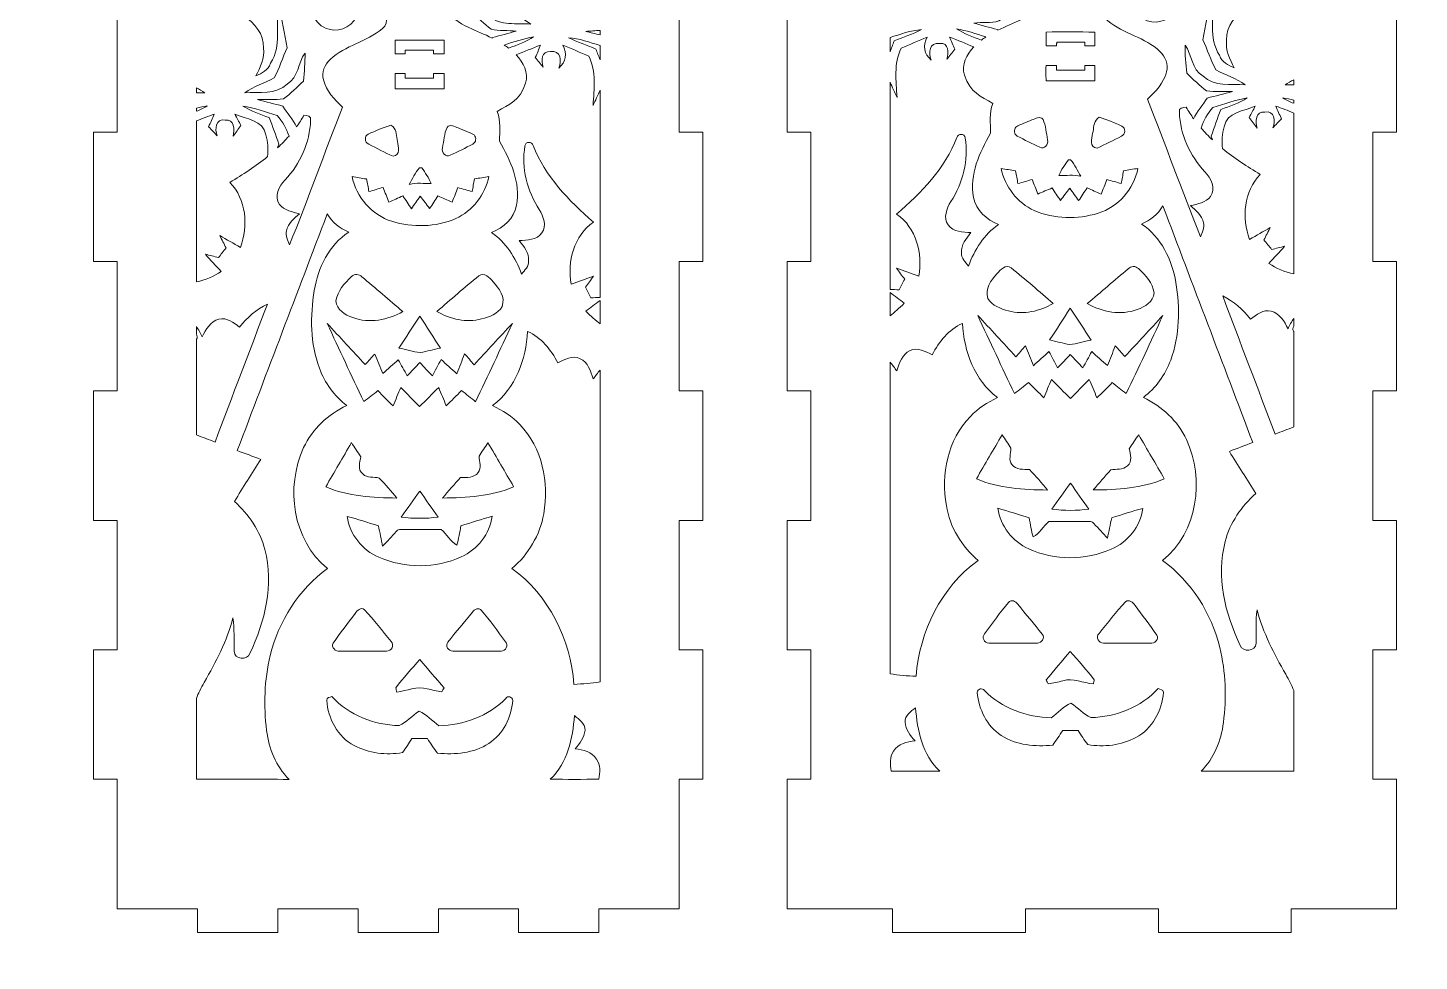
# Model space of a CAD drawing. Header units: centimetres. Extents: x 3.2 to 56.2, y -80.4 to -3.5.
# Drawn here: x 26.67 to 44.83, y -63.33 to -51.14 of the extents above; entities that cross this region are included whole.
import ezdxf

# ---------------------------------------------------------------- set-up
doc = ezdxf.new("R2010")
doc.units = ezdxf.units.CM
doc.header["$MEASUREMENT"] = 0

msp = doc.modelspace()

# ---------------------------------------------------------------- linework, layer by layer
at = {"color": 250, "lineweight": 18, "true_color": 0x231f20}
for points in [[(27.835, -50.81), (27.835, -52.501), (27.525, -52.501), (27.525, -54.192), (27.835, -54.192), (27.835, -55.883), (27.525, -55.883), (27.525, -57.574), (27.835, -57.574), (27.835, -59.264), (27.525, -59.264), (27.525, -60.955), (27.835, -60.955), (27.835, -62.646), (28.884, -62.646), (28.884, -62.956), (29.932, -62.956), (29.932, -62.646), (30.98, -62.646), (30.98, -62.956), (32.028, -62.956), (32.028, -62.646)], [(32.028, -62.646), (33.076, -62.646), (33.076, -62.956), (34.124, -62.956), (34.124, -62.646), (35.172, -62.646), (35.172, -60.955), (35.482, -60.955), (35.482, -59.264), (35.172, -59.264), (35.172, -57.574), (35.482, -57.574), (35.482, -55.883), (35.172, -55.883), (35.172, -54.192), (35.482, -54.192), (35.482, -52.501), (35.172, -52.501), (35.172, -50.81)], [(36.582, -50.81), (36.582, -52.501), (36.892, -52.501), (36.892, -54.192), (36.582, -54.192), (36.582, -55.883), (36.892, -55.883), (36.892, -57.574), (36.582, -57.574), (36.582, -59.264), (36.892, -59.264), (36.892, -60.955), (36.582, -60.955), (36.582, -62.646), (37.957, -62.646), (37.957, -62.956), (39.693, -62.956), (39.693, -62.646), (41.429, -62.646), (41.429, -62.956), (43.165, -62.956), (43.165, -62.646), (44.539, -62.646), (44.539, -60.955), (44.229, -60.955), (44.229, -59.264), (44.539, -59.264), (44.539, -57.574), (44.229, -57.574), (44.229, -55.883), (44.539, -55.883), (44.539, -54.192), (44.229, -54.192), (44.229, -52.501), (44.539, -52.501)], [(44.539, -52.501), (44.539, -50.81)]]:
    msp.add_lwpolyline(points, dxfattribs=at)
at = {"color": 240, "lineweight": 211, "true_color": 0xed1c24}
msp.add_open_spline([(5.311, -42.9), (5.311, -42.9), (54.087, -42.9), (54.087, -42.9), (55.253, -42.9), (56.207, -43.854), (56.207, -45.02), (56.207, -45.02), (56.207, -78.267), (56.207, -78.267), (56.207, -79.433), (55.253, -80.387), (54.087, -80.387), (54.087, -80.387), (5.311, -80.387), (5.311, -80.387), (4.145, -80.387), (3.191, -79.433), (3.191, -78.267), (3.191, -78.267), (3.191, -45.02), (3.191, -45.02), (3.191, -43.854), (4.145, -42.9), (5.311, -42.9)], degree=3, knots=[0, 0, 0, 0, 1, 1, 1, 2, 2, 2, 3, 3, 3, 4, 4, 4, 5, 5, 5, 6, 6, 6, 7, 7, 7, 8, 8, 8, 8], dxfattribs=at)
at = {"color": 250, "lineweight": 18, "true_color": 0x231f20}
for points, knots in [([(30.528, -51.818), (30.501, -51.721), (30.543, -51.618), (30.615, -51.552), (30.809, -51.368), (31.092, -51.323), (31.295, -51.152), (31.404, -51.076), (31.336, -50.888), (31.209, -50.883), (31.13, -50.887), (31.055, -50.915), (30.98, -50.939), (30.935, -51.097), (30.764, -51.207), (30.602, -51.158), (30.397, -51.116), (30.305, -50.84), (30.437, -50.68), (30.52, -50.557), (30.688, -50.538), (30.819, -50.584), (30.919, -50.312), (31.212, -50.163), (31.489, -50.157), (31.684, -50.148), (31.905, -50.209), (32.015, -50.382), (32.108, -50.524), (32.054, -50.704), (32.123, -50.854), (32.174, -50.99), (32.297, -51.079), (32.425, -51.136), (32.526, -51.182), (32.631, -51.224), (32.731, -51.273), (32.731, -51.273), (32.735, -51.266), (32.735, -51.266), (32.839, -51.238), (32.943, -51.211), (33.045, -51.182), (32.938, -51.169), (32.822, -51.187), (32.718, -51.155), (32.627, -51.088), (32.544, -51.01), (32.474, -50.921), (32.456, -50.802), (32.453, -50.682), (32.459, -50.562), (32.534, -50.703), (32.547, -50.887), (32.692, -50.979), (32.833, -51.128), (33.055, -51.069), (33.236, -51.092), (33.12, -51.003), (32.981, -50.954), (32.848, -50.896), (32.798, -50.757), (32.725, -50.626), (32.693, -50.482), (32.718, -50.303), (32.748, -50.123), (32.812, -49.953), (32.829, -50.141), (32.789, -50.332), (32.821, -50.518), (32.875, -50.661), (32.938, -50.818), (33.091, -50.88), (33.008, -50.706), (32.941, -50.494), (33.041, -50.312), (33.101, -50.171), (33.238, -50.091), (33.371, -50.032), (33.372, -49.968), (33.373, -49.905), (33.373, -49.842), (33.029, -49.516), (32.632, -49.229), (32.17, -49.102), (31.734, -48.976), (31.252, -49.002), (30.839, -49.193), (30.747, -49.273), (29.859, -50.483), (29.484, -50.985), (29.633, -51.075), (29.75, -51.221), (29.744, -51.404), (29.762, -51.535), (29.703, -51.655), (29.644, -51.768), (29.724, -51.732), (29.808, -51.693), (29.836, -51.602), (29.991, -51.379), (29.889, -51.1), (29.945, -50.851), (29.989, -51.033), (30.018, -51.216), (30.054, -51.4), (29.995, -51.529), (29.953, -51.667), (29.884, -51.793), (29.76, -51.863), (29.618, -51.901), (29.502, -51.99), (29.687, -51.974), (29.908, -52.018), (30.053, -51.874), (30.204, -51.788), (30.192, -51.596), (30.287, -51.469), (30.29, -51.592), (30.277, -51.714), (30.265, -51.836), (30.181, -51.915), (30.099, -51.998), (30.006, -52.069), (29.894, -52.082), (29.781, -52.074), (29.668, -52.077), (29.778, -52.108), (29.889, -52.134), (29.999, -52.162), (30.05, -52.253), (30.134, -52.336), (30.174, -52.433), (30.21, -52.384), (30.243, -52.334), (30.273, -52.281), (30.312, -52.287), (30.372, -52.289), (30.36, -52.347), (30.351, -52.636), (30.225, -52.916), (30.027, -53.126), (29.948, -53.207), (29.882, -53.341), (29.953, -53.447), (30.016, -53.527), (30.124, -53.545), (30.217, -53.567), (30.144, -53.627), (30.068, -53.695), (30.045, -53.79), (30.026, -53.855), (30.065, -53.915), (30.085, -53.974), (30.326, -53.379), (30.541, -52.774), (30.776, -52.176), (30.672, -52.075), (30.563, -51.964), (30.528, -51.818)], [0, 0, 0, 0, 1, 1, 1, 2, 2, 2, 3, 3, 3, 4, 4, 4, 5, 5, 5, 6, 6, 6, 7, 7, 7, 8, 8, 8, 9, 9, 9, 10, 10, 10, 11, 11, 11, 12, 12, 12, 13, 13, 13, 14, 14, 14, 15, 15, 15, 16, 16, 16, 17, 17, 17, 18, 18, 18, 19, 19, 19, 20, 20, 20, 21, 21, 21, 22, 22, 22, 23, 23, 23, 24, 24, 24, 25, 25, 25, 26, 26, 26, 27, 27, 27, 28, 28, 28, 29, 29, 29, 30, 30, 30, 31, 31, 31, 32, 32, 32, 33, 33, 33, 34, 34, 34, 35, 35, 35, 36, 36, 36, 37, 37, 37, 38, 38, 38, 39, 39, 39, 40, 40, 40, 41, 41, 41, 42, 42, 42, 43, 43, 43, 44, 44, 44, 45, 45, 45, 46, 46, 46, 47, 47, 47, 48, 48, 48, 49, 49, 49, 50, 50, 50, 51, 51, 51, 52, 52, 52, 53, 53, 53, 53]), ([(41.537, -51.713), (41.563, -51.617), (41.521, -51.514), (41.45, -51.448), (41.255, -51.263), (40.973, -51.218), (40.769, -51.047), (40.66, -50.971), (40.729, -50.783), (40.856, -50.778), (40.935, -50.783), (41.01, -50.81), (41.084, -50.835), (41.13, -50.992), (41.301, -51.102), (41.463, -51.054), (41.667, -51.011), (41.76, -50.735), (41.627, -50.575), (41.545, -50.452), (41.377, -50.434), (41.246, -50.479), (41.146, -50.208), (40.853, -50.058), (40.576, -50.052), (40.381, -50.043), (40.16, -50.104), (40.049, -50.278), (39.956, -50.419), (40.011, -50.6), (39.941, -50.749), (39.891, -50.885), (39.767, -50.974), (39.64, -51.032), (39.538, -51.078), (39.434, -51.119), (39.334, -51.169), (39.334, -51.169), (39.329, -51.161), (39.329, -51.161), (39.225, -51.134), (39.121, -51.107), (39.019, -51.077), (39.127, -51.064), (39.242, -51.082), (39.347, -51.05), (39.437, -50.984), (39.521, -50.905), (39.591, -50.816), (39.608, -50.698), (39.611, -50.577), (39.606, -50.458), (39.53, -50.598), (39.518, -50.782), (39.373, -50.874), (39.232, -51.023), (39.009, -50.964), (38.829, -50.987), (38.944, -50.898), (39.084, -50.85), (39.217, -50.791), (39.266, -50.653), (39.34, -50.521), (39.372, -50.377), (39.346, -50.199), (39.316, -50.018), (39.253, -49.849), (39.235, -50.036), (39.275, -50.227), (39.243, -50.413), (39.189, -50.556), (39.127, -50.714), (38.974, -50.775), (39.056, -50.601), (39.123, -50.39), (39.023, -50.207), (38.963, -50.067), (38.827, -49.986), (38.694, -49.927), (38.692, -49.864), (38.692, -49.8), (38.692, -49.737), (39.035, -49.411), (39.432, -49.125), (39.895, -48.997), (40.331, -48.871), (40.812, -48.897), (41.226, -49.088), (41.318, -49.168), (42.206, -50.379), (42.58, -50.88), (42.432, -50.97), (42.314, -51.116), (42.32, -51.299), (42.302, -51.43), (42.362, -51.551), (42.421, -51.663), (42.341, -51.628), (42.256, -51.588), (42.229, -51.498), (42.073, -51.274), (42.175, -50.995), (42.119, -50.746), (42.076, -50.928), (42.047, -51.112), (42.01, -51.295), (42.07, -51.424), (42.112, -51.563), (42.18, -51.688), (42.305, -51.758), (42.447, -51.796), (42.562, -51.885), (42.377, -51.87), (42.156, -51.914), (42.012, -51.769), (41.86, -51.683), (41.872, -51.491), (41.778, -51.364), (41.775, -51.487), (41.788, -51.609), (41.799, -51.731), (41.884, -51.81), (41.965, -51.894), (42.059, -51.964), (42.17, -51.978), (42.284, -51.969), (42.397, -51.972), (42.287, -52.003), (42.175, -52.029), (42.066, -52.057), (42.014, -52.148), (41.931, -52.231), (41.89, -52.328), (41.855, -52.279), (41.822, -52.229), (41.792, -52.176), (41.752, -52.182), (41.692, -52.184), (41.704, -52.242), (41.713, -52.532), (41.84, -52.812), (42.038, -53.021), (42.117, -53.103), (42.182, -53.236), (42.112, -53.342), (42.049, -53.422), (41.941, -53.44), (41.848, -53.462), (41.92, -53.522), (41.997, -53.59), (42.02, -53.686), (42.038, -53.75), (42, -53.811), (41.98, -53.869), (41.739, -53.275), (41.524, -52.669), (41.288, -52.071), (41.392, -51.97), (41.501, -51.859), (41.537, -51.713)], [0, 0, 0, 0, 1, 1, 1, 2, 2, 2, 3, 3, 3, 4, 4, 4, 5, 5, 5, 6, 6, 6, 7, 7, 7, 8, 8, 8, 9, 9, 9, 10, 10, 10, 11, 11, 11, 12, 12, 12, 13, 13, 13, 14, 14, 14, 15, 15, 15, 16, 16, 16, 17, 17, 17, 18, 18, 18, 19, 19, 19, 20, 20, 20, 21, 21, 21, 22, 22, 22, 23, 23, 23, 24, 24, 24, 25, 25, 25, 26, 26, 26, 27, 27, 27, 28, 28, 28, 29, 29, 29, 30, 30, 30, 31, 31, 31, 32, 32, 32, 33, 33, 33, 34, 34, 34, 35, 35, 35, 36, 36, 36, 37, 37, 37, 38, 38, 38, 39, 39, 39, 40, 40, 40, 41, 41, 41, 42, 42, 42, 43, 43, 43, 44, 44, 44, 45, 45, 45, 46, 46, 46, 47, 47, 47, 48, 48, 48, 49, 49, 49, 50, 50, 50, 51, 51, 51, 52, 52, 52, 53, 53, 53, 53]), ([(33.952, -51.187), (34.014, -51.202), (34.077, -51.217), (34.139, -51.231), (34.139, -51.231), (34.139, -51.174), (34.139, -51.174), (34.077, -51.177), (34.014, -51.181), (33.952, -51.187)], [0, 0, 0, 0, 1, 1, 1, 2, 2, 2, 3, 3, 3, 3]), ([(38.338, -51.163), (38.221, -51.22), (38.099, -51.265), (37.979, -51.311), (37.961, -51.359), (37.943, -51.406), (37.926, -51.454), (37.926, -51.454), (37.926, -51.266), (37.926, -51.266), (38.06, -51.223), (38.195, -51.173), (38.338, -51.163)], [0, 0, 0, 0, 1, 1, 1, 2, 2, 2, 3, 3, 3, 4, 4, 4, 4]), ([(39.176, -51.259), (39.157, -51.272), (39.138, -51.286), (39.12, -51.3), (39.007, -51.259), (38.893, -51.219), (38.793, -51.152), (38.922, -51.178), (39.052, -51.213), (39.176, -51.259)], [0, 0, 0, 0, 1, 1, 1, 2, 2, 2, 3, 3, 3, 3]), ([(39.963, -51.374), (39.962, -51.286), (39.962, -51.282), (39.962, -51.194), (40.175, -51.193), (40.388, -51.194), (40.601, -51.194), (40.601, -51.282), (40.601, -51.287), (40.6, -51.375), (40.555, -51.375), (40.512, -51.374), (40.468, -51.374), (40.468, -51.33), (40.469, -51.37), (40.469, -51.326), (40.347, -51.325), (40.224, -51.325), (40.102, -51.325), (40.101, -51.369), (40.1, -51.331), (40.1, -51.375), (40.054, -51.375), (40.008, -51.374), (39.963, -51.374)], [0, 0, 0, 0, 1, 1, 1, 2, 2, 2, 3, 3, 3, 4, 4, 4, 5, 5, 5, 6, 6, 6, 7, 7, 7, 8, 8, 8, 8]), ([(32.102, -51.479), (32.103, -51.391), (32.103, -51.387), (32.102, -51.299), (31.89, -51.298), (31.677, -51.299), (31.464, -51.299), (31.463, -51.387), (31.464, -51.392), (31.465, -51.48), (31.509, -51.48), (31.553, -51.479), (31.596, -51.479), (31.596, -51.435), (31.596, -51.474), (31.595, -51.431), (31.718, -51.43), (31.84, -51.429), (31.963, -51.43), (31.964, -51.474), (31.964, -51.436), (31.965, -51.48), (32.011, -51.48), (32.056, -51.479), (32.102, -51.479)], [0, 0, 0, 0, 1, 1, 1, 2, 2, 2, 3, 3, 3, 4, 4, 4, 5, 5, 5, 6, 6, 6, 7, 7, 7, 8, 8, 8, 8]), ([(33.05, -53.458), (33.017, -53.628), (32.877, -53.752), (32.722, -53.812), (32.909, -53.944), (33.038, -54.141), (33.113, -54.356), (33.156, -54.305), (33.211, -54.254), (33.207, -54.182), (33.215, -54.079), (33.143, -53.995), (33.083, -53.919), (33.188, -53.913), (33.313, -53.912), (33.381, -53.819), (33.446, -53.724), (33.4, -53.601), (33.346, -53.514), (33.188, -53.271), (33.108, -52.969), (33.159, -52.682), (33.162, -52.621), (33.255, -52.622), (33.265, -52.678), (33.423, -53.08), (33.732, -53.399), (34.053, -53.677), (33.795, -53.854), (33.71, -54.194), (33.763, -54.489), (33.86, -54.453), (33.957, -54.417), (34.054, -54.383), (34.02, -54.432), (33.983, -54.48), (33.947, -54.528), (33.972, -54.574), (33.996, -54.62), (34.02, -54.667), (34.06, -54.665), (34.099, -54.662), (34.139, -54.66), (34.139, -54.66), (34.139, -51.953), (34.139, -51.953), (34.111, -52.021), (34.079, -52.087), (34.048, -52.153), (34.061, -51.936), (34.092, -51.715), (33.994, -51.511), (33.881, -51.462), (33.768, -51.413), (33.653, -51.365), (33.714, -51.476), (33.695, -51.584), (33.602, -51.665), (33.641, -51.574), (33.626, -51.427), (33.492, -51.449), (33.368, -51.437), (33.37, -51.569), (33.396, -51.654), (33.363, -51.611), (33.329, -51.568), (33.294, -51.525), (33.318, -51.471), (33.341, -51.418), (33.362, -51.365), (33.255, -51.406), (33.15, -51.45), (33.043, -51.493), (33.139, -51.592), (33.21, -51.724), (33.167, -51.863), (33.091, -52.094), (32.952, -52.139), (32.797, -52.231), (32.843, -52.357), (32.829, -52.492), (32.826, -52.621), (32.97, -52.873), (33.105, -53.161), (33.05, -53.458)], [0, 0, 0, 0, 1, 1, 1, 2, 2, 2, 3, 3, 3, 4, 4, 4, 5, 5, 5, 6, 6, 6, 7, 7, 7, 8, 8, 8, 9, 9, 9, 10, 10, 10, 11, 11, 11, 12, 12, 12, 13, 13, 13, 14, 14, 14, 15, 15, 15, 16, 16, 16, 17, 17, 17, 18, 18, 18, 19, 19, 19, 20, 20, 20, 21, 21, 21, 22, 22, 22, 23, 23, 23, 24, 24, 24, 25, 25, 25, 26, 26, 26, 27, 27, 27, 28, 28, 28, 28]), ([(32.888, -51.364), (32.907, -51.377), (32.926, -51.39), (32.945, -51.405), (33.057, -51.364), (33.172, -51.324), (33.272, -51.257), (33.142, -51.283), (33.013, -51.318), (32.888, -51.364)], [0, 0, 0, 0, 1, 1, 1, 2, 2, 2, 3, 3, 3, 3]), ([(33.727, -51.268), (33.843, -51.325), (33.965, -51.369), (34.085, -51.416), (34.103, -51.463), (34.121, -51.511), (34.139, -51.559), (34.139, -51.559), (34.139, -51.371), (34.139, -51.371), (34.004, -51.328), (33.869, -51.278), (33.727, -51.268)], [0, 0, 0, 0, 1, 1, 1, 2, 2, 2, 3, 3, 3, 4, 4, 4, 4]), ([(39.015, -53.354), (39.048, -53.523), (39.187, -53.647), (39.343, -53.707), (39.155, -53.84), (39.027, -54.037), (38.951, -54.251), (38.909, -54.201), (38.854, -54.149), (38.858, -54.077), (38.85, -53.974), (38.922, -53.89), (38.981, -53.814), (38.877, -53.808), (38.751, -53.808), (38.683, -53.714), (38.619, -53.62), (38.664, -53.497), (38.719, -53.409), (38.877, -53.167), (38.956, -52.865), (38.906, -52.577), (38.903, -52.516), (38.81, -52.517), (38.799, -52.573), (38.642, -52.975), (38.333, -53.294), (38.012, -53.573), (38.269, -53.749), (38.354, -54.089), (38.301, -54.384), (38.204, -54.349), (38.108, -54.313), (38.011, -54.279), (38.045, -54.327), (38.081, -54.375), (38.117, -54.423), (38.092, -54.469), (38.068, -54.516), (38.045, -54.562), (38.005, -54.56), (37.965, -54.558), (37.926, -54.556), (37.926, -54.556), (37.926, -51.848), (37.926, -51.848), (37.954, -51.916), (37.986, -51.982), (38.017, -52.048), (38.004, -51.832), (37.972, -51.61), (38.07, -51.406), (38.184, -51.357), (38.297, -51.309), (38.411, -51.261), (38.351, -51.372), (38.369, -51.48), (38.462, -51.56), (38.423, -51.469), (38.439, -51.322), (38.573, -51.344), (38.697, -51.332), (38.694, -51.464), (38.668, -51.55), (38.701, -51.506), (38.736, -51.463), (38.77, -51.42), (38.746, -51.367), (38.724, -51.313), (38.703, -51.26), (38.809, -51.302), (38.915, -51.345), (39.021, -51.389), (38.926, -51.487), (38.854, -51.619), (38.897, -51.758), (38.974, -51.989), (39.113, -52.034), (39.267, -52.126), (39.221, -52.252), (39.236, -52.387), (39.239, -52.517), (39.094, -52.768), (38.96, -53.056), (39.015, -53.354)], [0, 0, 0, 0, 1, 1, 1, 2, 2, 2, 3, 3, 3, 4, 4, 4, 5, 5, 5, 6, 6, 6, 7, 7, 7, 8, 8, 8, 9, 9, 9, 10, 10, 10, 11, 11, 11, 12, 12, 12, 13, 13, 13, 14, 14, 14, 15, 15, 15, 16, 16, 16, 17, 17, 17, 18, 18, 18, 19, 19, 19, 20, 20, 20, 21, 21, 21, 22, 22, 22, 23, 23, 23, 24, 24, 24, 25, 25, 25, 26, 26, 26, 27, 27, 27, 28, 28, 28, 28]), ([(32.102, -51.936), (32.103, -51.848), (32.103, -51.822), (32.103, -51.735), (32.056, -51.735), (32.01, -51.735), (31.963, -51.735), (31.964, -51.777), (31.963, -51.757), (31.963, -51.798), (31.841, -51.797), (31.718, -51.799), (31.595, -51.798), (31.595, -51.757), (31.596, -51.777), (31.596, -51.736), (31.552, -51.736), (31.508, -51.735), (31.464, -51.735), (31.464, -51.823), (31.464, -51.849), (31.464, -51.937), (31.677, -51.937), (31.89, -51.938), (32.102, -51.936)], [0, 0, 0, 0, 1, 1, 1, 2, 2, 2, 3, 3, 3, 4, 4, 4, 5, 5, 5, 6, 6, 6, 7, 7, 7, 8, 8, 8, 8]), ([(39.962, -51.832), (39.962, -51.744), (39.961, -51.718), (39.962, -51.63), (40.008, -51.63), (40.054, -51.63), (40.101, -51.631), (40.101, -51.672), (40.101, -51.652), (40.101, -51.694), (40.224, -51.693), (40.347, -51.694), (40.47, -51.694), (40.469, -51.652), (40.468, -51.673), (40.469, -51.631), (40.512, -51.631), (40.557, -51.631), (40.601, -51.631), (40.601, -51.719), (40.601, -51.744), (40.6, -51.832), (40.388, -51.833), (40.175, -51.833), (39.962, -51.832)], [0, 0, 0, 0, 1, 1, 1, 2, 2, 2, 3, 3, 3, 4, 4, 4, 5, 5, 5, 6, 6, 6, 7, 7, 7, 8, 8, 8, 8]), ([(28.978, -51.989), (28.943, -51.964), (28.906, -51.943), (28.869, -51.923), (28.869, -51.923), (28.869, -51.987), (28.869, -51.987), (28.905, -51.988), (28.942, -51.988), (28.978, -51.989)], [0, 0, 0, 0, 1, 1, 1, 2, 2, 2, 3, 3, 3, 3]), ([(43.086, -51.884), (43.121, -51.859), (43.158, -51.838), (43.196, -51.818), (43.196, -51.818), (43.196, -51.882), (43.196, -51.882), (43.159, -51.883), (43.123, -51.883), (43.086, -51.884)], [0, 0, 0, 0, 1, 1, 1, 2, 2, 2, 3, 3, 3, 3]), ([(41.986, -52.448), (42.022, -52.351), (42.068, -52.259), (42.142, -52.179), (42.29, -52.133), (42.436, -52.082), (42.589, -52.056), (42.482, -52.123), (42.362, -52.163), (42.245, -52.207), (42.2, -52.321), (42.159, -52.437), (42.119, -52.553), (42.124, -52.57), (42.13, -52.586), (42.136, -52.603), (42.083, -52.554), (42.033, -52.502), (41.986, -52.448)], [0, 0, 0, 0, 1, 1, 1, 2, 2, 2, 3, 3, 3, 4, 4, 4, 5, 5, 5, 6, 6, 6, 6]), ([(43.196, -52.125), (43.148, -52.105), (43.101, -52.082), (43.056, -52.055), (43.103, -52.062), (43.15, -52.072), (43.196, -52.084), (43.196, -52.084), (43.196, -52.125), (43.196, -52.125)], [0, 0, 0, 0, 1, 1, 1, 2, 2, 2, 3, 3, 3, 3]), ([(28.869, -52.23), (28.917, -52.209), (28.964, -52.187), (29.009, -52.16), (28.962, -52.167), (28.915, -52.177), (28.869, -52.189), (28.869, -52.189), (28.869, -52.23), (28.869, -52.23)], [0, 0, 0, 0, 1, 1, 1, 2, 2, 2, 3, 3, 3, 3]), ([(29.798, -52.821), (29.806, -52.725), (29.808, -52.629), (29.774, -52.535), (29.745, -52.342), (29.517, -52.332), (29.371, -52.268), (29.397, -52.317), (29.423, -52.365), (29.449, -52.414), (29.416, -52.461), (29.383, -52.508), (29.347, -52.555), (29.371, -52.477), (29.365, -52.323), (29.246, -52.344), (29.118, -52.318), (29.105, -52.463), (29.141, -52.551), (29.103, -52.511), (29.066, -52.471), (29.028, -52.432), (29.053, -52.377), (29.078, -52.322), (29.102, -52.268), (29.023, -52.293), (28.945, -52.324), (28.869, -52.356), (28.869, -52.356), (28.869, -54.459), (28.869, -54.459), (28.984, -54.434), (29.096, -54.386), (29.193, -54.322), (29.125, -54.246), (29.053, -54.174), (28.986, -54.097), (29.043, -54.111), (29.1, -54.125), (29.156, -54.14), (29.19, -54.098), (29.224, -54.056), (29.257, -54.014), (29.229, -53.96), (29.2, -53.907), (29.174, -53.853), (29.264, -53.904), (29.353, -53.957), (29.444, -54.008), (29.547, -53.725), (29.523, -53.381), (29.305, -53.158), (29.474, -53.058), (29.643, -52.947), (29.798, -52.821)], [0, 0, 0, 0, 1, 1, 1, 2, 2, 2, 3, 3, 3, 4, 4, 4, 5, 5, 5, 6, 6, 6, 7, 7, 7, 8, 8, 8, 9, 9, 9, 10, 10, 10, 11, 11, 11, 12, 12, 12, 13, 13, 13, 14, 14, 14, 15, 15, 15, 16, 16, 16, 17, 17, 17, 18, 18, 18, 18]), ([(30.078, -52.553), (30.043, -52.456), (29.997, -52.363), (29.922, -52.284), (29.775, -52.237), (29.628, -52.187), (29.476, -52.161), (29.582, -52.228), (29.703, -52.268), (29.82, -52.312), (29.864, -52.426), (29.906, -52.542), (29.946, -52.658), (29.94, -52.675), (29.934, -52.691), (29.929, -52.707), (29.981, -52.658), (30.031, -52.607), (30.078, -52.553)], [0, 0, 0, 0, 1, 1, 1, 2, 2, 2, 3, 3, 3, 4, 4, 4, 5, 5, 5, 6, 6, 6, 6]), ([(39.57, -52.435), (39.635, -52.396), (39.708, -52.373), (39.778, -52.342), (39.825, -52.327), (39.883, -52.286), (39.923, -52.335), (39.961, -52.418), (39.965, -52.513), (39.982, -52.602), (40.003, -52.658), (39.938, -52.734), (39.88, -52.699), (39.781, -52.654), (39.683, -52.604), (39.587, -52.553), (39.542, -52.531), (39.538, -52.469), (39.57, -52.435)], [0, 0, 0, 0, 1, 1, 1, 2, 2, 2, 3, 3, 3, 4, 4, 4, 5, 5, 5, 6, 6, 6, 6]), ([(40.571, -52.519), (40.59, -52.455), (40.577, -52.372), (40.633, -52.325), (40.633, -52.325), (40.656, -52.308), (40.656, -52.308), (40.758, -52.336), (40.856, -52.38), (40.952, -52.424), (41.005, -52.449), (41.001, -52.532), (40.947, -52.554), (40.842, -52.608), (40.737, -52.664), (40.628, -52.71), (40.527, -52.698), (40.556, -52.586), (40.571, -52.519)], [0, 0, 0, 0, 1, 1, 1, 2, 2, 2, 3, 3, 3, 4, 4, 4, 5, 5, 5, 6, 6, 6, 6]), ([(42.266, -52.716), (42.258, -52.62), (42.257, -52.524), (42.29, -52.431), (42.319, -52.238), (42.548, -52.227), (42.694, -52.163), (42.667, -52.212), (42.641, -52.261), (42.616, -52.31), (42.648, -52.356), (42.682, -52.403), (42.717, -52.45), (42.694, -52.372), (42.7, -52.219), (42.819, -52.239), (42.946, -52.213), (42.96, -52.358), (42.924, -52.446), (42.961, -52.406), (42.999, -52.367), (43.037, -52.328), (43.011, -52.272), (42.986, -52.218), (42.962, -52.163), (43.042, -52.188), (43.119, -52.219), (43.196, -52.252), (43.196, -52.252), (43.196, -54.354), (43.196, -54.354), (43.08, -54.329), (42.969, -54.281), (42.872, -54.217), (42.94, -54.141), (43.012, -54.069), (43.078, -53.992), (43.021, -54.006), (42.965, -54.021), (42.908, -54.035), (42.875, -53.993), (42.841, -53.951), (42.807, -53.91), (42.835, -53.856), (42.864, -53.802), (42.891, -53.748), (42.8, -53.799), (42.711, -53.852), (42.621, -53.903), (42.517, -53.62), (42.541, -53.277), (42.76, -53.054), (42.59, -52.953), (42.421, -52.843), (42.266, -52.716)], [0, 0, 0, 0, 1, 1, 1, 2, 2, 2, 3, 3, 3, 4, 4, 4, 5, 5, 5, 6, 6, 6, 7, 7, 7, 8, 8, 8, 9, 9, 9, 10, 10, 10, 11, 11, 11, 12, 12, 12, 13, 13, 13, 14, 14, 14, 15, 15, 15, 16, 16, 16, 17, 17, 17, 18, 18, 18, 18]), ([(31.494, -52.624), (31.475, -52.56), (31.487, -52.476), (31.432, -52.43), (31.432, -52.43), (31.409, -52.412), (31.409, -52.412), (31.307, -52.441), (31.209, -52.485), (31.112, -52.529), (31.059, -52.553), (31.064, -52.637), (31.118, -52.659), (31.223, -52.713), (31.328, -52.769), (31.437, -52.815), (31.538, -52.803), (31.508, -52.69), (31.494, -52.624)], [0, 0, 0, 0, 1, 1, 1, 2, 2, 2, 3, 3, 3, 4, 4, 4, 5, 5, 5, 6, 6, 6, 6]), ([(32.495, -52.539), (32.429, -52.501), (32.356, -52.477), (32.286, -52.447), (32.24, -52.431), (32.182, -52.391), (32.141, -52.44), (32.104, -52.523), (32.1, -52.618), (32.082, -52.707), (32.061, -52.763), (32.126, -52.839), (32.184, -52.803), (32.284, -52.758), (32.382, -52.709), (32.478, -52.658), (32.522, -52.636), (32.527, -52.574), (32.495, -52.539)], [0, 0, 0, 0, 1, 1, 1, 2, 2, 2, 3, 3, 3, 4, 4, 4, 5, 5, 5, 6, 6, 6, 6]), ([(40.13, -53.068), (40.162, -52.995), (40.206, -52.926), (40.254, -52.863), (40.262, -52.862), (40.276, -52.862), (40.283, -52.862), (40.336, -52.929), (40.377, -53.004), (40.416, -53.079), (40.321, -53.05), (40.223, -53.077), (40.13, -53.068)], [0, 0, 0, 0, 1, 1, 1, 2, 2, 2, 3, 3, 3, 4, 4, 4, 4]), ([(31.935, -53.173), (31.903, -53.099), (31.858, -53.031), (31.81, -52.967), (31.803, -52.967), (31.788, -52.967), (31.781, -52.967), (31.728, -53.033), (31.687, -53.108), (31.648, -53.184), (31.744, -53.154), (31.842, -53.182), (31.935, -53.173)], [0, 0, 0, 0, 1, 1, 1, 2, 2, 2, 3, 3, 3, 4, 4, 4, 4]), ([(40.943, -53.173), (40.954, -53.118), (40.965, -53.064), (40.975, -53.009), (41.038, -52.998), (41.1, -52.986), (41.163, -52.975), (41.108, -53.246), (40.906, -53.479), (40.642, -53.562), (40.372, -53.643), (40.069, -53.641), (39.809, -53.526), (39.585, -53.427), (39.428, -53.212), (39.375, -52.976), (39.439, -52.986), (39.501, -52.998), (39.565, -53.009), (39.575, -53.064), (39.585, -53.119), (39.596, -53.174), (39.658, -53.156), (39.72, -53.138), (39.782, -53.12), (39.806, -53.184), (39.831, -53.247), (39.855, -53.311), (39.918, -53.284), (39.98, -53.257), (40.042, -53.231), (40.078, -53.286), (40.114, -53.341), (40.15, -53.395), (40.19, -53.341), (40.23, -53.287), (40.273, -53.235), (40.312, -53.289), (40.35, -53.343), (40.388, -53.397), (40.426, -53.341), (40.462, -53.284), (40.5, -53.228), (40.56, -53.257), (40.621, -53.285), (40.682, -53.314), (40.707, -53.249), (40.733, -53.185), (40.758, -53.121), (40.82, -53.138), (40.882, -53.155), (40.943, -53.173)], [0, 0, 0, 0, 1, 1, 1, 2, 2, 2, 3, 3, 3, 4, 4, 4, 5, 5, 5, 6, 6, 6, 7, 7, 7, 8, 8, 8, 9, 9, 9, 10, 10, 10, 11, 11, 11, 12, 12, 12, 13, 13, 13, 14, 14, 14, 15, 15, 15, 16, 16, 16, 17, 17, 17, 17]), ([(31.122, -53.278), (31.111, -53.223), (31.1, -53.169), (31.089, -53.114), (31.027, -53.103), (30.964, -53.091), (30.901, -53.08), (30.956, -53.35), (31.158, -53.584), (31.422, -53.667), (31.692, -53.748), (31.995, -53.746), (32.256, -53.631), (32.479, -53.531), (32.637, -53.317), (32.689, -53.08), (32.626, -53.091), (32.563, -53.103), (32.5, -53.113), (32.49, -53.168), (32.479, -53.223), (32.469, -53.278), (32.407, -53.261), (32.345, -53.243), (32.282, -53.225), (32.258, -53.289), (32.234, -53.352), (32.209, -53.416), (32.147, -53.389), (32.085, -53.362), (32.022, -53.335), (31.987, -53.39), (31.951, -53.445), (31.914, -53.5), (31.874, -53.446), (31.834, -53.392), (31.791, -53.34), (31.752, -53.393), (31.714, -53.447), (31.676, -53.502), (31.639, -53.446), (31.602, -53.389), (31.564, -53.333), (31.504, -53.362), (31.443, -53.39), (31.382, -53.418), (31.357, -53.354), (31.332, -53.289), (31.306, -53.225), (31.245, -53.242), (31.183, -53.26), (31.122, -53.278)], [0, 0, 0, 0, 1, 1, 1, 2, 2, 2, 3, 3, 3, 4, 4, 4, 5, 5, 5, 6, 6, 6, 7, 7, 7, 8, 8, 8, 9, 9, 9, 10, 10, 10, 11, 11, 11, 12, 12, 12, 13, 13, 13, 14, 14, 14, 15, 15, 15, 16, 16, 16, 17, 17, 17, 17]), ([(30.857, -53.807), (30.742, -53.758), (30.64, -53.679), (30.576, -53.571), (30.186, -54.602), (29.791, -55.631), (29.403, -56.662), (29.505, -56.699), (29.607, -56.737), (29.709, -56.776), (29.594, -56.959), (29.479, -57.142), (29.365, -57.325), (29.55, -57.495), (29.701, -57.709), (29.762, -57.955), (29.886, -58.411), (29.764, -58.894), (29.568, -59.31), (29.534, -59.408), (29.364, -59.389), (29.36, -59.283), (29.359, -59.138), (29.367, -58.992), (29.345, -58.847), (29.27, -59.146), (29.123, -59.422), (28.972, -59.689), (28.928, -59.764), (28.894, -59.834), (28.869, -59.9), (28.869, -59.9), (28.869, -60.955), (28.869, -60.955), (29.272, -60.956), (29.675, -60.955), (30.078, -60.956), (29.908, -60.787), (29.816, -60.555), (29.786, -60.319), (29.745, -59.994), (29.754, -59.66), (29.833, -59.34), (29.941, -58.89), (30.205, -58.476), (30.579, -58.201), (30.122, -57.83), (30.03, -57.142), (30.269, -56.623), (30.382, -56.378), (30.589, -56.187), (30.831, -56.073), (30.671, -55.947), (30.544, -55.778), (30.475, -55.586), (30.354, -55.262), (30.353, -54.906), (30.408, -54.569), (30.457, -54.272), (30.6, -53.977), (30.857, -53.807)], [0, 0, 0, 0, 1, 1, 1, 2, 2, 2, 3, 3, 3, 4, 4, 4, 5, 5, 5, 6, 6, 6, 7, 7, 7, 8, 8, 8, 9, 9, 9, 10, 10, 10, 11, 11, 11, 12, 12, 12, 13, 13, 13, 14, 14, 14, 15, 15, 15, 16, 16, 16, 17, 17, 17, 18, 18, 18, 19, 19, 19, 20, 20, 20, 20]), ([(41.208, -53.702), (41.322, -53.653), (41.424, -53.575), (41.489, -53.466), (41.878, -54.497), (42.273, -55.526), (42.662, -56.557), (42.559, -56.594), (42.457, -56.632), (42.356, -56.672), (42.47, -56.855), (42.585, -57.037), (42.7, -57.22), (42.515, -57.39), (42.364, -57.604), (42.302, -57.85), (42.179, -58.306), (42.3, -58.789), (42.497, -59.206), (42.531, -59.303), (42.701, -59.284), (42.705, -59.179), (42.706, -59.033), (42.698, -58.887), (42.719, -58.742), (42.794, -59.042), (42.941, -59.317), (43.092, -59.584), (43.137, -59.659), (43.17, -59.729), (43.196, -59.795), (43.196, -59.795), (43.196, -60.851), (43.196, -60.851), (42.793, -60.851), (42.39, -60.85), (41.986, -60.851), (42.156, -60.682), (42.248, -60.45), (42.279, -60.215), (42.319, -59.889), (42.31, -59.555), (42.231, -59.235), (42.123, -58.785), (41.86, -58.371), (41.485, -58.097), (41.942, -57.726), (42.035, -57.037), (41.796, -56.518), (41.683, -56.274), (41.476, -56.082), (41.233, -55.968), (41.394, -55.843), (41.52, -55.673), (41.59, -55.481), (41.71, -55.158), (41.712, -54.801), (41.657, -54.464), (41.608, -54.167), (41.465, -53.872), (41.208, -53.702)], [0, 0, 0, 0, 1, 1, 1, 2, 2, 2, 3, 3, 3, 4, 4, 4, 5, 5, 5, 6, 6, 6, 7, 7, 7, 8, 8, 8, 9, 9, 9, 10, 10, 10, 11, 11, 11, 12, 12, 12, 13, 13, 13, 14, 14, 14, 15, 15, 15, 16, 16, 16, 17, 17, 17, 18, 18, 18, 19, 19, 19, 20, 20, 20, 20]), ([(39.322, -54.351), (39.367, -54.301), (39.437, -54.222), (39.508, -54.276), (39.694, -54.427), (39.876, -54.583), (40.056, -54.741), (39.881, -54.838), (39.67, -54.894), (39.472, -54.837), (39.372, -54.809), (39.256, -54.772), (39.204, -54.673), (39.157, -54.552), (39.247, -54.437), (39.322, -54.351)], [0, 0, 0, 0, 1, 1, 1, 2, 2, 2, 3, 3, 3, 4, 4, 4, 5, 5, 5, 5]), ([(40.5, -54.741), (40.68, -54.591), (40.855, -54.436), (41.036, -54.288), (41.071, -54.251), (41.133, -54.246), (41.168, -54.285), (41.263, -54.369), (41.354, -54.472), (41.373, -54.602), (41.366, -54.719), (41.253, -54.783), (41.154, -54.818), (40.939, -54.901), (40.696, -54.852), (40.5, -54.741)], [0, 0, 0, 0, 1, 1, 1, 2, 2, 2, 3, 3, 3, 4, 4, 4, 5, 5, 5, 5]), ([(31.565, -54.845), (31.385, -54.695), (31.209, -54.541), (31.028, -54.392), (30.994, -54.356), (30.932, -54.35), (30.896, -54.389), (30.802, -54.473), (30.71, -54.577), (30.691, -54.707), (30.698, -54.824), (30.811, -54.888), (30.91, -54.923), (31.125, -55.006), (31.369, -54.956), (31.565, -54.845)], [0, 0, 0, 0, 1, 1, 1, 2, 2, 2, 3, 3, 3, 4, 4, 4, 5, 5, 5, 5]), ([(32.743, -54.456), (32.697, -54.406), (32.628, -54.327), (32.556, -54.38), (32.37, -54.531), (32.189, -54.688), (32.008, -54.845), (32.184, -54.943), (32.394, -54.998), (32.592, -54.942), (32.692, -54.914), (32.809, -54.877), (32.86, -54.778), (32.907, -54.657), (32.818, -54.542), (32.743, -54.456)], [0, 0, 0, 0, 1, 1, 1, 2, 2, 2, 3, 3, 3, 4, 4, 4, 5, 5, 5, 5]), ([(37.926, -54.598), (37.988, -54.644), (38.05, -54.69), (38.112, -54.737), (38.043, -54.8), (37.983, -54.856), (37.926, -54.9), (37.926, -54.9), (37.926, -54.598), (37.926, -54.598)], [0, 0, 0, 0, 1, 1, 1, 2, 2, 2, 3, 3, 3, 3]), ([(43.122, -55.071), (43.144, -55.027), (43.167, -54.978), (43.196, -54.936), (43.196, -54.936), (43.196, -55.035), (43.196, -55.035), (43.184, -55.059), (43.181, -55.082), (43.193, -55.101), (43.193, -55.101), (43.196, -55.105), (43.196, -55.105), (43.196, -55.105), (43.196, -56.352), (43.196, -56.352), (43.115, -56.384), (43.034, -56.415), (42.953, -56.446), (42.726, -55.844), (42.495, -55.244), (42.269, -54.642), (42.413, -54.711), (42.535, -54.819), (42.631, -54.945), (42.709, -54.888), (42.798, -54.815), (42.902, -54.839), (43.012, -54.868), (43.076, -54.975), (43.122, -55.071)], [0, 0, 0, 0, 1, 1, 1, 2, 2, 2, 3, 3, 3, 4, 4, 4, 5, 5, 5, 6, 6, 6, 7, 7, 7, 8, 8, 8, 9, 9, 9, 10, 10, 10, 10]), ([(28.943, -55.176), (28.92, -55.132), (28.898, -55.083), (28.869, -55.04), (28.869, -55.04), (28.869, -55.139), (28.869, -55.139), (28.881, -55.164), (28.884, -55.187), (28.871, -55.206), (28.871, -55.206), (28.869, -55.21), (28.869, -55.21), (28.869, -55.21), (28.869, -56.457), (28.869, -56.457), (28.95, -56.488), (29.031, -56.52), (29.112, -56.55), (29.338, -55.949), (29.57, -55.349), (29.796, -54.747), (29.651, -54.815), (29.53, -54.924), (29.433, -55.05), (29.356, -54.992), (29.266, -54.92), (29.163, -54.944), (29.053, -54.973), (28.989, -55.08), (28.943, -55.176)], [0, 0, 0, 0, 1, 1, 1, 2, 2, 2, 3, 3, 3, 4, 4, 4, 5, 5, 5, 6, 6, 6, 7, 7, 7, 8, 8, 8, 9, 9, 9, 10, 10, 10, 10]), ([(34.139, -54.702), (34.076, -54.748), (34.015, -54.795), (33.953, -54.842), (34.022, -54.905), (34.081, -54.961), (34.139, -55.004), (34.139, -55.004), (34.139, -54.702), (34.139, -54.702)], [0, 0, 0, 0, 1, 1, 1, 2, 2, 2, 3, 3, 3, 3]), ([(40.009, -55.217), (40.1, -55.08), (40.187, -54.939), (40.279, -54.802), (40.374, -54.938), (40.459, -55.081), (40.553, -55.218), (40.459, -55.236), (40.367, -55.266), (40.272, -55.276), (40.183, -55.261), (40.096, -55.236), (40.009, -55.217)], [0, 0, 0, 0, 1, 1, 1, 2, 2, 2, 3, 3, 3, 4, 4, 4, 4]), ([(32.995, -55), (32.827, -55.18), (32.66, -55.36), (32.495, -55.541), (32.455, -55.493), (32.413, -55.446), (32.371, -55.398), (32.337, -55.485), (32.302, -55.571), (32.267, -55.657), (32.2, -55.595), (32.131, -55.534), (32.064, -55.471), (32.026, -55.543), (31.988, -55.614), (31.95, -55.685), (31.894, -55.628), (31.838, -55.57), (31.786, -55.51), (31.731, -55.568), (31.676, -55.627), (31.622, -55.686), (31.583, -55.614), (31.543, -55.544), (31.505, -55.474), (31.437, -55.535), (31.369, -55.595), (31.302, -55.656), (31.266, -55.571), (31.232, -55.486), (31.198, -55.4), (31.156, -55.446), (31.116, -55.492), (31.074, -55.539), (30.908, -55.36), (30.74, -55.181), (30.577, -55), (30.732, -55.342), (30.893, -55.682), (31.055, -56.021), (31.117, -55.975), (31.178, -55.927), (31.237, -55.878), (31.303, -55.946), (31.369, -56.013), (31.437, -56.078), (31.471, -55.997), (31.504, -55.916), (31.539, -55.836), (31.619, -55.92), (31.7, -56.004), (31.783, -56.086), (31.866, -56.003), (31.948, -55.92), (32.032, -55.838), (32.065, -55.917), (32.098, -55.996), (32.131, -56.076), (32.198, -56.01), (32.265, -55.945), (32.33, -55.878), (32.392, -55.925), (32.453, -55.974), (32.514, -56.023), (32.675, -55.683), (32.836, -55.342), (32.995, -55)], [0, 0, 0, 0, 1, 1, 1, 2, 2, 2, 3, 3, 3, 4, 4, 4, 5, 5, 5, 6, 6, 6, 7, 7, 7, 8, 8, 8, 9, 9, 9, 10, 10, 10, 11, 11, 11, 12, 12, 12, 13, 13, 13, 14, 14, 14, 15, 15, 15, 16, 16, 16, 17, 17, 17, 18, 18, 18, 19, 19, 19, 20, 20, 20, 21, 21, 21, 22, 22, 22, 22]), ([(32.056, -55.322), (31.964, -55.185), (31.878, -55.044), (31.786, -54.907), (31.691, -55.043), (31.605, -55.186), (31.511, -55.322), (31.605, -55.341), (31.697, -55.371), (31.793, -55.381), (31.881, -55.366), (31.968, -55.341), (32.056, -55.322)], [0, 0, 0, 0, 1, 1, 1, 2, 2, 2, 3, 3, 3, 4, 4, 4, 4]), ([(38.871, -55), (38.893, -55.364), (39.026, -55.745), (39.329, -55.969), (39.197, -56.03), (39.073, -56.11), (38.974, -56.217), (38.677, -56.518), (38.589, -56.975), (38.661, -57.381), (38.707, -57.661), (38.862, -57.914), (39.075, -58.097), (38.592, -58.446), (38.312, -59.024), (38.266, -59.61), (38.152, -59.605), (38.038, -59.595), (37.926, -59.578), (37.926, -59.578), (37.926, -55.507), (37.926, -55.507), (37.958, -55.542), (37.986, -55.583), (38.013, -55.62), (38.046, -55.52), (38.084, -55.404), (38.187, -55.356), (38.286, -55.307), (38.388, -55.368), (38.477, -55.411), (38.564, -55.239), (38.693, -55.082), (38.871, -55)], [0, 0, 0, 0, 1, 1, 1, 2, 2, 2, 3, 3, 3, 4, 4, 4, 5, 5, 5, 6, 6, 6, 7, 7, 7, 8, 8, 8, 9, 9, 9, 10, 10, 10, 11, 11, 11, 11]), ([(39.07, -54.896), (39.238, -55.075), (39.404, -55.255), (39.569, -55.437), (39.61, -55.389), (39.651, -55.341), (39.693, -55.294), (39.728, -55.38), (39.762, -55.466), (39.797, -55.553), (39.865, -55.49), (39.933, -55.429), (40.001, -55.367), (40.038, -55.438), (40.077, -55.509), (40.114, -55.58), (40.171, -55.523), (40.226, -55.465), (40.279, -55.405), (40.334, -55.463), (40.388, -55.522), (40.443, -55.581), (40.481, -55.51), (40.521, -55.44), (40.559, -55.369), (40.627, -55.43), (40.695, -55.491), (40.763, -55.551), (40.799, -55.466), (40.832, -55.381), (40.867, -55.295), (40.908, -55.341), (40.949, -55.388), (40.99, -55.434), (41.156, -55.255), (41.324, -55.077), (41.488, -54.895), (41.332, -55.237), (41.172, -55.577), (41.009, -55.916), (40.947, -55.87), (40.887, -55.822), (40.827, -55.773), (40.762, -55.841), (40.695, -55.908), (40.627, -55.973), (40.594, -55.892), (40.56, -55.811), (40.526, -55.731), (40.445, -55.815), (40.364, -55.899), (40.281, -55.981), (40.198, -55.898), (40.116, -55.815), (40.033, -55.733), (40, -55.812), (39.966, -55.892), (39.934, -55.971), (39.867, -55.906), (39.8, -55.84), (39.735, -55.773), (39.673, -55.821), (39.612, -55.87), (39.551, -55.918), (39.39, -55.578), (39.229, -55.237), (39.07, -54.896)], [0, 0, 0, 0, 1, 1, 1, 2, 2, 2, 3, 3, 3, 4, 4, 4, 5, 5, 5, 6, 6, 6, 7, 7, 7, 8, 8, 8, 9, 9, 9, 10, 10, 10, 11, 11, 11, 12, 12, 12, 13, 13, 13, 14, 14, 14, 15, 15, 15, 16, 16, 16, 17, 17, 17, 18, 18, 18, 19, 19, 19, 20, 20, 20, 21, 21, 21, 22, 22, 22, 22]), ([(33.193, -55.104), (33.172, -55.469), (33.039, -55.849), (32.736, -56.074), (32.867, -56.135), (32.991, -56.215), (33.09, -56.322), (33.387, -56.622), (33.476, -57.08), (33.404, -57.486), (33.357, -57.765), (33.203, -58.018), (32.989, -58.202), (33.472, -58.551), (33.753, -59.128), (33.799, -59.715), (33.913, -59.71), (34.026, -59.7), (34.139, -59.683), (34.139, -59.683), (34.139, -55.612), (34.139, -55.612), (34.106, -55.647), (34.078, -55.688), (34.051, -55.725), (34.018, -55.625), (33.98, -55.509), (33.878, -55.461), (33.779, -55.411), (33.676, -55.472), (33.587, -55.516), (33.501, -55.344), (33.371, -55.187), (33.193, -55.104)], [0, 0, 0, 0, 1, 1, 1, 2, 2, 2, 3, 3, 3, 4, 4, 4, 5, 5, 5, 6, 6, 6, 7, 7, 7, 8, 8, 8, 9, 9, 9, 10, 10, 10, 11, 11, 11, 11]), ([(39.054, -57.03), (39.165, -56.837), (39.277, -56.645), (39.39, -56.454), (39.428, -56.513), (39.469, -56.57), (39.504, -56.631), (39.508, -56.702), (39.465, -56.784), (39.518, -56.845), (39.572, -56.914), (39.668, -56.907), (39.746, -56.909), (39.828, -56.995), (39.907, -57.084), (39.982, -57.177), (39.669, -57.171), (39.345, -57.158), (39.054, -57.03)], [0, 0, 0, 0, 1, 1, 1, 2, 2, 2, 3, 3, 3, 4, 4, 4, 5, 5, 5, 6, 6, 6, 6]), ([(41.025, -56.862), (41.096, -56.808), (41.06, -56.711), (41.05, -56.637), (41.09, -56.576), (41.131, -56.515), (41.172, -56.454), (41.282, -56.647), (41.397, -56.837), (41.507, -57.031), (41.214, -57.155), (40.892, -57.173), (40.578, -57.176), (40.654, -57.089), (40.728, -56.999), (40.807, -56.915), (40.879, -56.898), (40.967, -56.919), (41.025, -56.862)], [0, 0, 0, 0, 1, 1, 1, 2, 2, 2, 3, 3, 3, 4, 4, 4, 5, 5, 5, 6, 6, 6, 6]), ([(31.04, -56.967), (30.969, -56.912), (31.005, -56.816), (31.015, -56.742), (30.974, -56.681), (30.934, -56.619), (30.893, -56.558), (30.783, -56.752), (30.668, -56.942), (30.558, -57.135), (30.851, -57.26), (31.173, -57.278), (31.487, -57.281), (31.411, -57.193), (31.337, -57.104), (31.257, -57.02), (31.186, -57.003), (31.097, -57.024), (31.04, -56.967)], [0, 0, 0, 0, 1, 1, 1, 2, 2, 2, 3, 3, 3, 4, 4, 4, 5, 5, 5, 6, 6, 6, 6]), ([(33.011, -57.134), (32.9, -56.942), (32.788, -56.75), (32.675, -56.559), (32.637, -56.618), (32.595, -56.675), (32.56, -56.736), (32.557, -56.806), (32.599, -56.888), (32.547, -56.949), (32.493, -57.019), (32.397, -57.012), (32.319, -57.014), (32.237, -57.1), (32.158, -57.189), (32.083, -57.282), (32.396, -57.276), (32.72, -57.262), (33.011, -57.134)], [0, 0, 0, 0, 1, 1, 1, 2, 2, 2, 3, 3, 3, 4, 4, 4, 5, 5, 5, 6, 6, 6, 6]), ([(32.024, -57.53), (31.945, -57.416), (31.865, -57.304), (31.785, -57.19), (31.703, -57.303), (31.626, -57.419), (31.543, -57.53), (31.703, -57.552), (31.864, -57.552), (32.024, -57.53)], [0, 0, 0, 0, 1, 1, 1, 2, 2, 2, 3, 3, 3, 3]), ([(40.04, -57.426), (40.119, -57.312), (40.2, -57.199), (40.28, -57.086), (40.361, -57.198), (40.439, -57.314), (40.522, -57.426), (40.362, -57.447), (40.2, -57.448), (40.04, -57.426)], [0, 0, 0, 0, 1, 1, 1, 2, 2, 2, 3, 3, 3, 3]), ([(32.065, -57.691), (31.901, -57.694), (31.737, -57.692), (31.573, -57.692), (31.54, -57.695), (31.498, -57.684), (31.477, -57.719), (31.417, -57.782), (31.36, -57.848), (31.3, -57.912), (31.282, -57.823), (31.264, -57.733), (31.245, -57.644), (31.11, -57.603), (30.975, -57.558), (30.838, -57.521), (30.868, -57.758), (31.035, -57.961), (31.251, -58.055), (31.589, -58.203), (31.991, -58.202), (32.327, -58.051), (32.54, -57.955), (32.702, -57.752), (32.729, -57.518), (32.594, -57.56), (32.459, -57.602), (32.323, -57.645), (32.306, -57.728), (32.295, -57.817), (32.268, -57.895), (32.189, -57.851), (32.136, -57.754), (32.065, -57.691)], [0, 0, 0, 0, 1, 1, 1, 2, 2, 2, 3, 3, 3, 4, 4, 4, 5, 5, 5, 6, 6, 6, 7, 7, 7, 8, 8, 8, 9, 9, 9, 10, 10, 10, 11, 11, 11, 11]), ([(39.999, -57.587), (40.163, -57.589), (40.327, -57.587), (40.491, -57.588), (40.524, -57.59), (40.567, -57.58), (40.588, -57.614), (40.648, -57.678), (40.705, -57.744), (40.764, -57.807), (40.783, -57.718), (40.801, -57.629), (40.82, -57.539), (40.955, -57.498), (41.089, -57.453), (41.226, -57.417), (41.196, -57.653), (41.029, -57.856), (40.813, -57.95), (40.476, -58.098), (40.073, -58.098), (39.737, -57.946), (39.524, -57.851), (39.362, -57.647), (39.335, -57.413), (39.47, -57.456), (39.606, -57.497), (39.742, -57.54), (39.758, -57.623), (39.77, -57.712), (39.796, -57.79), (39.875, -57.747), (39.929, -57.65), (39.999, -57.587)], [0, 0, 0, 0, 1, 1, 1, 2, 2, 2, 3, 3, 3, 4, 4, 4, 5, 5, 5, 6, 6, 6, 7, 7, 7, 8, 8, 8, 9, 9, 9, 10, 10, 10, 11, 11, 11, 11]), ([(39.161, -59.054), (39.262, -58.915), (39.363, -58.775), (39.473, -58.644), (39.509, -58.601), (39.565, -58.63), (39.592, -58.668), (39.698, -58.799), (39.811, -58.926), (39.913, -59.061), (39.952, -59.105), (39.905, -59.179), (39.85, -59.177), (39.638, -59.178), (39.426, -59.18), (39.214, -59.176), (39.156, -59.177), (39.117, -59.096), (39.161, -59.054)], [0, 0, 0, 0, 1, 1, 1, 2, 2, 2, 3, 3, 3, 4, 4, 4, 5, 5, 5, 6, 6, 6, 6]), ([(40.654, -59.052), (40.767, -58.912), (40.878, -58.769), (41, -58.637), (41.043, -58.597), (41.1, -58.645), (41.125, -58.685), (41.216, -58.817), (41.322, -58.938), (41.409, -59.073), (41.445, -59.124), (41.376, -59.188), (41.322, -59.177), (41.119, -59.178), (40.916, -59.179), (40.713, -59.176), (40.651, -59.182), (40.605, -59.095), (40.654, -59.052)], [0, 0, 0, 0, 1, 1, 1, 2, 2, 2, 3, 3, 3, 4, 4, 4, 5, 5, 5, 6, 6, 6, 6]), ([(31.41, -59.156), (31.298, -59.016), (31.187, -58.874), (31.065, -58.742), (31.022, -58.701), (30.964, -58.749), (30.94, -58.79), (30.849, -58.922), (30.742, -59.043), (30.656, -59.178), (30.62, -59.229), (30.689, -59.293), (30.742, -59.282), (30.945, -59.282), (31.149, -59.284), (31.352, -59.281), (31.414, -59.287), (31.46, -59.2), (31.41, -59.156)], [0, 0, 0, 0, 1, 1, 1, 2, 2, 2, 3, 3, 3, 4, 4, 4, 5, 5, 5, 6, 6, 6, 6]), ([(32.904, -59.159), (32.802, -59.02), (32.702, -58.88), (32.591, -58.749), (32.555, -58.706), (32.499, -58.734), (32.473, -58.772), (32.367, -58.904), (32.254, -59.031), (32.152, -59.166), (32.113, -59.209), (32.16, -59.284), (32.215, -59.281), (32.427, -59.283), (32.638, -59.285), (32.85, -59.28), (32.908, -59.282), (32.948, -59.201), (32.904, -59.159)], [0, 0, 0, 0, 1, 1, 1, 2, 2, 2, 3, 3, 3, 4, 4, 4, 5, 5, 5, 6, 6, 6, 6]), ([(32.103, -59.762), (31.997, -59.638), (31.892, -59.514), (31.786, -59.39), (31.681, -59.513), (31.57, -59.632), (31.472, -59.762), (31.475, -59.775), (31.482, -59.802), (31.485, -59.815), (31.618, -59.802), (31.749, -59.731), (31.883, -59.774), (31.946, -59.788), (32.009, -59.802), (32.072, -59.814), (32.08, -59.801), (32.095, -59.775), (32.103, -59.762)], [0, 0, 0, 0, 1, 1, 1, 2, 2, 2, 3, 3, 3, 4, 4, 4, 5, 5, 5, 6, 6, 6, 6]), ([(39.962, -59.657), (40.068, -59.533), (40.173, -59.409), (40.278, -59.285), (40.384, -59.408), (40.495, -59.527), (40.592, -59.657), (40.589, -59.67), (40.583, -59.697), (40.58, -59.71), (40.447, -59.697), (40.315, -59.627), (40.182, -59.669), (40.119, -59.684), (40.056, -59.698), (39.992, -59.71), (39.985, -59.697), (39.97, -59.67), (39.962, -59.657)], [0, 0, 0, 0, 1, 1, 1, 2, 2, 2, 3, 3, 3, 4, 4, 4, 5, 5, 5, 6, 6, 6, 6]), ([(39.065, -59.821), (39.069, -59.772), (39.131, -59.756), (39.157, -59.796), (39.384, -60.027), (39.71, -60.145), (40.031, -60.151), (40.117, -60.089), (40.19, -60.003), (40.288, -59.961), (40.38, -60.014), (40.449, -60.107), (40.548, -60.149), (40.874, -60.142), (41.204, -60.012), (41.427, -59.77), (41.453, -59.781), (41.495, -59.781), (41.495, -59.82), (41.476, -60.057), (41.351, -60.297), (41.135, -60.41), (40.945, -60.511), (40.717, -60.538), (40.506, -60.502), (40.459, -60.445), (40.423, -60.378), (40.382, -60.317), (40.314, -60.316), (40.247, -60.316), (40.18, -60.317), (40.137, -60.382), (40.095, -60.447), (40.049, -60.51), (39.82, -60.53), (39.575, -60.511), (39.378, -60.383), (39.188, -60.262), (39.084, -60.04), (39.065, -59.821)], [0, 0, 0, 0, 1, 1, 1, 2, 2, 2, 3, 3, 3, 4, 4, 4, 5, 5, 5, 6, 6, 6, 7, 7, 7, 8, 8, 8, 9, 9, 9, 10, 10, 10, 11, 11, 11, 12, 12, 12, 13, 13, 13, 13]), ([(32.999, -59.925), (32.996, -59.877), (32.934, -59.86), (32.907, -59.9), (32.68, -60.132), (32.355, -60.249), (32.034, -60.255), (31.948, -60.194), (31.874, -60.108), (31.777, -60.066), (31.684, -60.119), (31.615, -60.212), (31.517, -60.253), (31.191, -60.247), (30.861, -60.117), (30.637, -59.874), (30.612, -59.885), (30.57, -59.886), (30.57, -59.924), (30.588, -60.162), (30.713, -60.402), (30.929, -60.515), (31.12, -60.615), (31.348, -60.643), (31.558, -60.607), (31.606, -60.549), (31.642, -60.483), (31.683, -60.422), (31.75, -60.421), (31.817, -60.421), (31.884, -60.422), (31.928, -60.487), (31.969, -60.552), (32.016, -60.614), (32.244, -60.635), (32.49, -60.616), (32.687, -60.487), (32.876, -60.367), (32.981, -60.144), (32.999, -59.925)], [0, 0, 0, 0, 1, 1, 1, 2, 2, 2, 3, 3, 3, 4, 4, 4, 5, 5, 5, 6, 6, 6, 7, 7, 7, 8, 8, 8, 9, 9, 9, 10, 10, 10, 11, 11, 11, 12, 12, 12, 13, 13, 13, 13]), ([(33.944, -60.312), (33.943, -60.225), (33.868, -60.171), (33.805, -60.124), (33.784, -60.422), (33.715, -60.741), (33.49, -60.955), (33.701, -60.956), (33.912, -60.957), (34.123, -60.954), (34.137, -60.866), (34.149, -60.768), (34.093, -60.691), (34.032, -60.599), (33.917, -60.569), (33.813, -60.558), (33.874, -60.488), (33.935, -60.409), (33.944, -60.312)], [0, 0, 0, 0, 1, 1, 1, 2, 2, 2, 3, 3, 3, 4, 4, 4, 5, 5, 5, 6, 6, 6, 6]), ([(38.121, -60.208), (38.121, -60.12), (38.196, -60.067), (38.259, -60.02), (38.28, -60.318), (38.35, -60.636), (38.575, -60.85), (38.364, -60.851), (38.152, -60.852), (37.941, -60.849), (37.928, -60.762), (37.916, -60.663), (37.971, -60.587), (38.033, -60.494), (38.147, -60.465), (38.252, -60.454), (38.191, -60.383), (38.129, -60.305), (38.121, -60.208)], [0, 0, 0, 0, 1, 1, 1, 2, 2, 2, 3, 3, 3, 4, 4, 4, 5, 5, 5, 6, 6, 6, 6])]:
    msp.add_open_spline(points, degree=3, knots=knots, dxfattribs=at)

doc.saveas('drawing.dxf')
